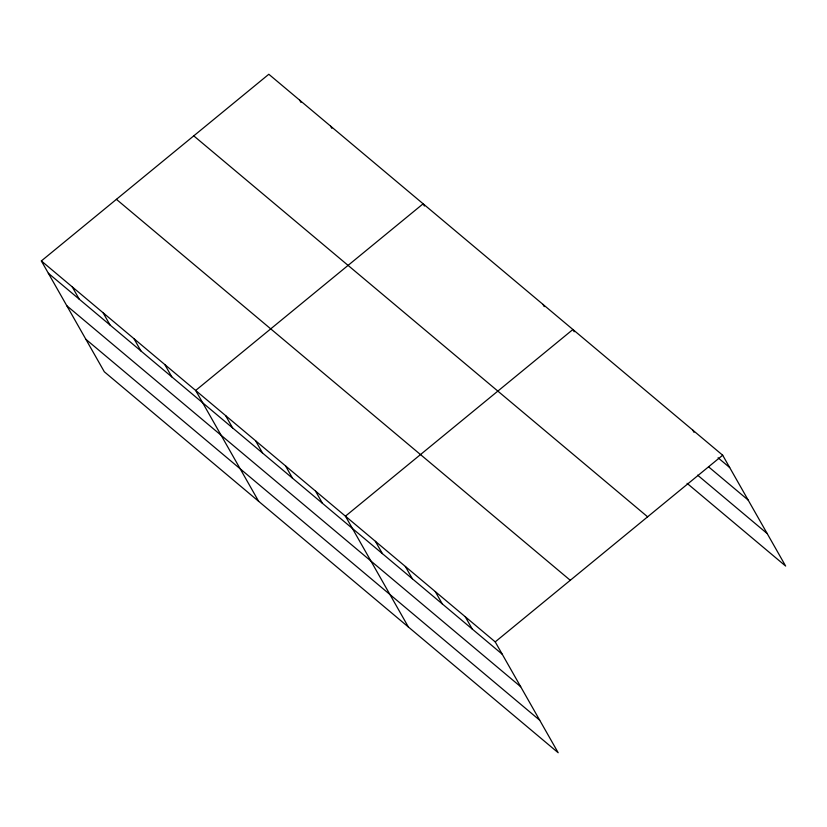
<?xml version="1.0" encoding="UTF-8"?>
<svg xmlns="http://www.w3.org/2000/svg" width="827" height="827" viewBox="0 0 827 827"><rect width="100%" height="100%" fill="white"/><g stroke="black" fill="none" stroke-linecap="round" stroke-linejoin="round"><path stroke-width="1.24" d="M41.35 260.939L495.218 641.886L558.184 752.735L104.316 371.778L41.35 260.939L268.816 74.265L722.684 455.222L785.65 566.061L687.092 483.34M495.218 641.886L722.684 455.222M718.084 457.807L729.683 467.544M708.532 466.8L748.156 500.056M697.606 475.153L767.177 533.549M193.756 135.866L647.624 516.823M116.411 199.338L570.279 580.296M48.348 273.251L502.216 654.209M66.822 305.763L520.679 686.72M85.843 339.266L539.711 720.224M692.726 430.081L693.998 432.325M574.176 331.751L572.904 329.508L345.438 516.172L408.404 627.021M542.957 304.367L544.228 306.61M424.406 206.037L423.135 203.793L195.668 390.458L258.634 501.296M330.542 126.076L331.813 128.319M299.684 100.17L300.956 102.414M465.26 616.746L472.258 629.068M435.302 591.605L442.3 603.927M405.354 566.464L412.353 578.776M375.396 541.323L382.394 553.635M315.48 491.031L322.478 503.354M285.532 465.89L292.531 478.213M255.574 440.75L262.572 453.062M225.616 415.599L232.614 427.921M164.8 364.552L171.799 376.874M133.943 338.646L140.941 350.968M103.075 312.74L110.074 325.063M72.218 286.835L79.206 299.157"/></g></svg>
